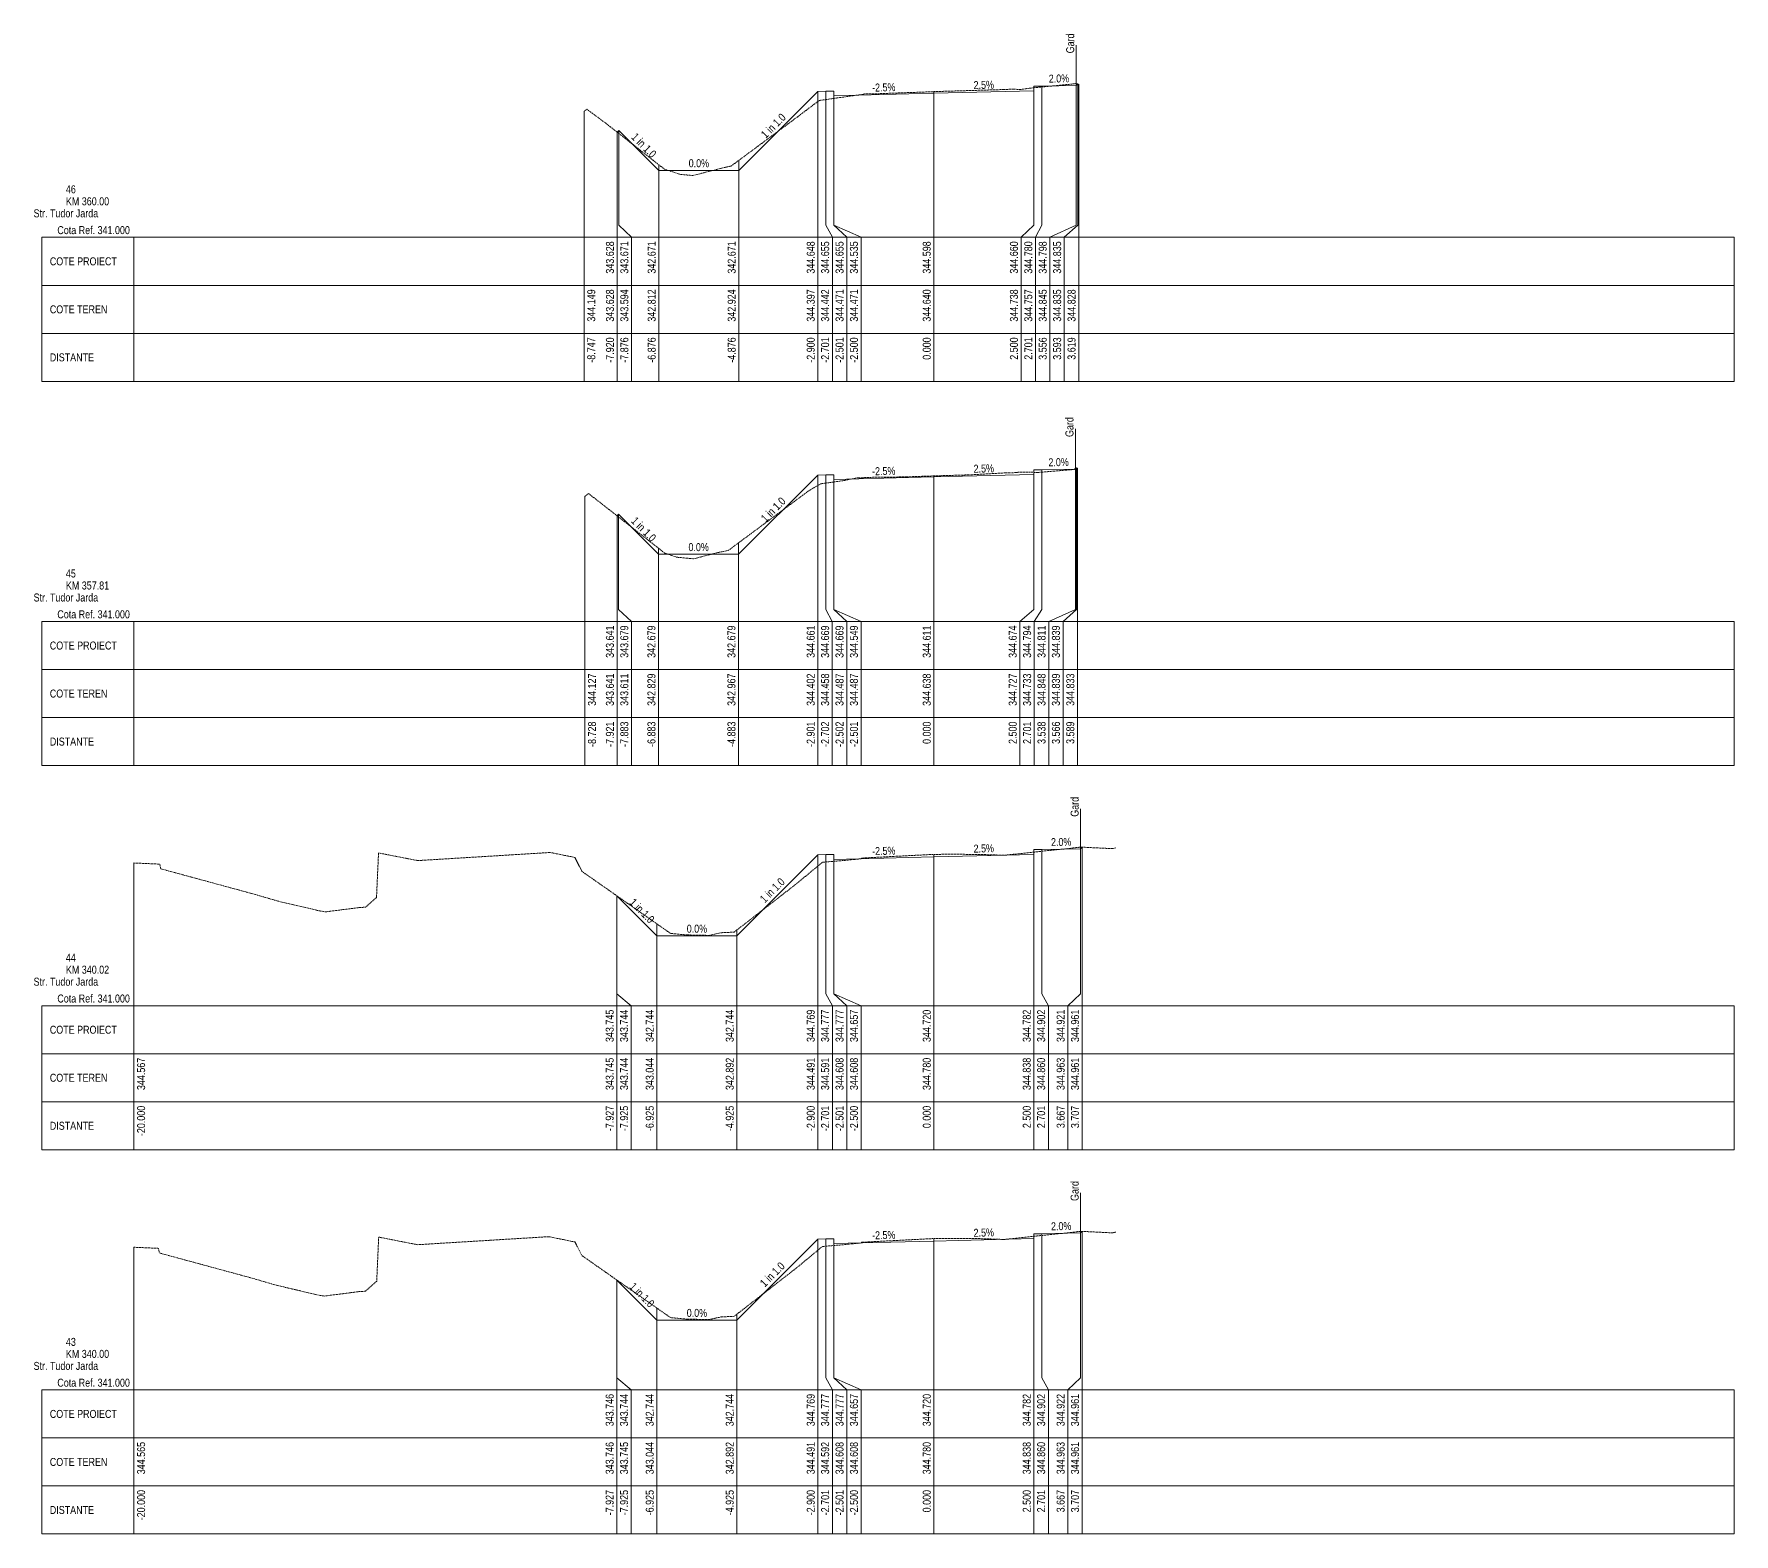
# Paper-space layout 'Str. Tudor Jarda-XS-1' of a CAD drawing. Extents: x 5 to 860, y 10 to 5944.
# Drawn here: x 5 to 430, y 4042 to 4416.8 of the extents above; entities that cross this region are included whole.
import ezdxf
from ezdxf.enums import TextEntityAlignment as Align

# ---------------------------------------------------------------- set-up
doc = ezdxf.new("R2010")
doc.units = 0
doc.linetypes.add('DASHED2', pattern=[0.375, 0.25, -0.125])
doc.layers.add('ARD-No Plot', color=1, linetype='Continuous', lineweight=0, plot=False)
for name, color, linetype, lineweight in [('DESIGN-TEXT', 7, 'Continuous', 0), ('EXISTING-TEXT', 7, 'Continuous', 0), ('LINES', 7, 'Continuous', 0), ('Text', 7, 'Continuous', 0), ('X-RL', 7, 'Continuous', 0), ('XPLOT-DESIGN', 5, 'Continuous', 0), ('XPLOT-EXISTING', 3, 'DASHED2', 0), ('XPLOT-GRADE', 7, 'Continuous', 0), ('XPLOT-KM', 7, 'Continuous', 0), ('XPLOT-TITLE', 7, 'Continuous', 0)]:
    doc.layers.add(name, color=color, linetype=linetype, lineweight=lineweight)
doc.styles.add('Arial', font='arial.ttf', dxfattribs={"width": 0.8})

psp = doc.layouts.new('Str. Tudor Jarda-XS-1')

# ---------------------------------------------------------------- linework, layer by layer
at = {"layer": 'LINES'}
for p, q in [((265.559, 4413.976), (265.559, 4393.976)), ((255, 4369), (255, 4403.376)), ((255, 4369), (255, 4403.376)), ((255, 4369), (255, 4403.376)), ((257.01, 4369), (257.01, 4403.805)), ((257.01, 4369), (257.01, 4403.805)), ((257.01, 4369), (257.01, 4403.805)), ((265.559, 4369), (265.559, 4404.453)), ((265.559, 4369), (265.559, 4404.453)), ((265.559, 4369), (265.559, 4404.453)), ((265.935, 4369), (265.935, 4404.351)), ((265.935, 4369), (265.935, 4404.351)), ((265.935, 4369), (265.935, 4404.351)), ((266.191, 4369), (266.191, 4404.281)), ((266.191, 4369), (266.191, 4404.281)), ((201, 4369), (201, 4402.475)), ((201, 4369), (201, 4402.475)), ((201, 4369), (201, 4402.475)), ((202.99, 4369), (202.99, 4402.555)), ((202.99, 4369), (202.99, 4402.555)), ((202.99, 4369), (202.99, 4402.555)), ((204.99, 4369), (204.99, 4402.555)), ((204.99, 4369), (204.99, 4402.555)), ((204.99, 4369), (204.99, 4402.555)), ((205, 4369), (205, 4401.355)), ((205, 4369), (205, 4401.355)), ((205, 4369), (205, 4401.355)), ((230, 4369), (230, 4402.395)), ((230, 4369), (230, 4402.395)), ((230, 4369), (230, 4402.395)), ((142.535, 4369), (142.535, 4397.488)), ((142.535, 4369), (142.535, 4397.488)), ((150.805, 4369), (150.805, 4392.28)), ((150.805, 4369), (150.805, 4392.28)), ((150.805, 4369), (150.805, 4392.28)), ((151.237, 4369), (151.237, 4392.713)), ((151.237, 4369), (151.237, 4392.713)), ((151.237, 4369), (151.237, 4392.713)), ((161.237, 4369), (161.237, 4384.119)), ((161.237, 4369), (161.237, 4384.119)), ((161.237, 4369), (161.237, 4384.119)), ((181.237, 4369), (181.237, 4385.24)), ((181.237, 4369), (181.237, 4385.24)), ((181.237, 4369), (181.237, 4385.24)), ((142.535, 4366), (142.535, 4369)), ((142.535, 4366), (142.535, 4369)), ((150.805, 4366), (150.805, 4369)), ((150.805, 4366), (150.805, 4369)), ((150.805, 4366), (150.805, 4369)), ((154.405, 4366), (151.237, 4369)), ((154.405, 4366), (151.237, 4369)), ((154.405, 4366), (151.237, 4369)), ((161.237, 4366), (161.237, 4369)), ((161.237, 4366), (161.237, 4369)), ((161.237, 4366), (161.237, 4369)), ((181.237, 4366), (181.237, 4369)), ((181.237, 4366), (181.237, 4369)), ((181.237, 4366), (181.237, 4369)), ((201, 4366), (201, 4369)), ((201, 4366), (201, 4369)), ((201, 4366), (201, 4369)), ((204.6, 4366), (202.99, 4369)), ((204.6, 4366), (202.99, 4369)), ((204.6, 4366), (202.99, 4369)), ((208.2, 4366), (204.99, 4369)), ((208.2, 4366), (204.99, 4369)), ((208.2, 4366), (204.99, 4369)), ((211.8, 4366), (205, 4369)), ((211.8, 4366), (205, 4369)), ((211.8, 4366), (205, 4369)), ((230, 4366), (230, 4369)), ((230, 4366), (230, 4369)), ((230, 4366), (230, 4369)), ((251.791, 4366), (255, 4369)), ((251.791, 4366), (255, 4369)), ((251.791, 4366), (255, 4369)), ((255.391, 4366), (257.01, 4369)), ((255.391, 4366), (257.01, 4369)), ((255.391, 4366), (257.01, 4369)), ((258.991, 4366), (265.559, 4369)), ((258.991, 4366), (265.559, 4369)), ((258.991, 4366), (265.559, 4369)), ((262.591, 4366), (265.935, 4369)), ((262.591, 4366), (265.935, 4369)), ((262.591, 4366), (265.935, 4369)), ((266.191, 4366), (266.191, 4369)), ((266.191, 4366), (266.191, 4369)), ((6.982, 4354), (6.982, 4366)), ((6.982, 4366), (30, 4366)), ((30, 4330), (30, 4366)), ((30, 4366), (430, 4366)), ((142.535, 4330), (142.535, 4366)), ((142.535, 4330), (142.535, 4366)), ((150.805, 4330), (150.805, 4366)), ((150.805, 4330), (150.805, 4366)), ((150.805, 4330), (150.805, 4366)), ((154.405, 4330), (154.405, 4366)), ((154.405, 4330), (154.405, 4366)), ((154.405, 4330), (154.405, 4366)), ((161.237, 4330), (161.237, 4366)), ((161.237, 4330), (161.237, 4366)), ((161.237, 4330), (161.237, 4366)), ((181.237, 4330), (181.237, 4366)), ((181.237, 4330), (181.237, 4366)), ((181.237, 4330), (181.237, 4366)), ((201, 4330), (201, 4366)), ((201, 4330), (201, 4366)), ((201, 4330), (201, 4366)), ((204.6, 4330), (204.6, 4366)), ((204.6, 4330), (204.6, 4366)), ((204.6, 4330), (204.6, 4366)), ((208.2, 4330), (208.2, 4366)), ((208.2, 4330), (208.2, 4366)), ((208.2, 4330), (208.2, 4366)), ((211.8, 4330), (211.8, 4366)), ((211.8, 4330), (211.8, 4366)), ((211.8, 4330), (211.8, 4366)), ((230, 4330), (230, 4366)), ((230, 4330), (230, 4366)), ((230, 4330), (230, 4366)), ((251.791, 4330), (251.791, 4366)), ((251.791, 4330), (251.791, 4366)), ((251.791, 4330), (251.791, 4366)), ((255.391, 4330), (255.391, 4366)), ((255.391, 4330), (255.391, 4366)), ((255.391, 4330), (255.391, 4366)), ((258.991, 4330), (258.991, 4366)), ((258.991, 4330), (258.991, 4366)), ((258.991, 4330), (258.991, 4366)), ((262.591, 4330), (262.591, 4366)), ((262.591, 4330), (262.591, 4366)), ((262.591, 4330), (262.591, 4366)), ((266.191, 4330), (266.191, 4366)), ((266.191, 4330), (266.191, 4366)), ((430, 4330), (430, 4366)), ((6.982, 4342), (6.982, 4354)), ((6.982, 4354), (30, 4354)), ((30, 4354), (6.982, 4354)), ((30, 4354), (430, 4354)), ((6.982, 4330), (6.982, 4342)), ((6.982, 4342), (30, 4342)), ((30, 4342), (6.982, 4342)), ((30, 4342), (430, 4342)), ((30, 4330), (6.982, 4330)), ((30, 4330), (430, 4330)), ((265.378, 4318.106), (265.378, 4298.106)), ((200.993, 4273), (200.993, 4306.609)), ((200.993, 4273), (200.993, 4306.609)), ((200.993, 4273), (200.993, 4306.609)), ((202.984, 4273), (202.984, 4306.688)), ((202.984, 4273), (202.984, 4306.688)), ((202.984, 4273), (202.984, 4306.688)), ((204.984, 4273), (204.984, 4306.688)), ((204.984, 4273), (204.984, 4306.688)), ((204.984, 4273), (204.984, 4306.688)), ((204.994, 4273), (204.994, 4305.488)), ((204.994, 4273), (204.994, 4305.488)), ((204.994, 4273), (204.994, 4305.488)), ((230, 4273), (230, 4306.381)), ((230, 4273), (230, 4306.381)), ((230, 4273), (230, 4306.381)), ((255, 4273), (255, 4307.269)), ((255, 4273), (255, 4307.269)), ((255, 4273), (255, 4307.269)), ((257.01, 4273), (257.01, 4307.938)), ((257.01, 4273), (257.01, 4307.938)), ((257.01, 4273), (257.01, 4307.938)), ((265.378, 4273), (265.378, 4308.484)), ((265.378, 4273), (265.378, 4308.484)), ((265.378, 4273), (265.378, 4308.484)), ((265.659, 4273), (265.659, 4308.387)), ((265.659, 4273), (265.659, 4308.387)), ((265.659, 4273), (265.659, 4308.387)), ((265.888, 4273), (265.888, 4308.325)), ((265.888, 4273), (265.888, 4308.325)), ((142.718, 4273), (142.718, 4301.267)), ((142.718, 4273), (142.718, 4301.267)), ((151.175, 4273), (151.175, 4296.79)), ((151.175, 4273), (151.175, 4296.79)), ((151.175, 4273), (151.175, 4296.79)), ((150.791, 4273), (150.791, 4296.406)), ((150.791, 4273), (150.791, 4296.406)), ((150.791, 4273), (150.791, 4296.406)), ((161.175, 4273), (161.175, 4288.287)), ((161.175, 4273), (161.175, 4288.287)), ((161.175, 4273), (161.175, 4288.287)), ((181.175, 4273), (181.175, 4289.671)), ((181.175, 4273), (181.175, 4289.671)), ((181.175, 4273), (181.175, 4289.671)), ((142.718, 4270), (142.718, 4273)), ((142.718, 4270), (142.718, 4273)), ((150.791, 4270), (150.791, 4273)), ((150.791, 4270), (150.791, 4273)), ((150.791, 4270), (150.791, 4273)), ((154.391, 4270), (151.175, 4273)), ((154.391, 4270), (151.175, 4273)), ((154.391, 4270), (151.175, 4273)), ((161.175, 4270), (161.175, 4273)), ((161.175, 4270), (161.175, 4273)), ((161.175, 4270), (161.175, 4273)), ((181.175, 4270), (181.175, 4273)), ((181.175, 4270), (181.175, 4273)), ((181.175, 4270), (181.175, 4273)), ((200.993, 4270), (200.993, 4273)), ((200.993, 4270), (200.993, 4273)), ((200.993, 4270), (200.993, 4273)), ((204.593, 4270), (202.984, 4273)), ((204.593, 4270), (202.984, 4273)), ((204.593, 4270), (202.984, 4273)), ((208.193, 4270), (204.984, 4273)), ((208.193, 4270), (204.984, 4273)), ((208.193, 4270), (204.984, 4273)), ((211.793, 4270), (204.994, 4273)), ((211.793, 4270), (204.994, 4273)), ((211.793, 4270), (204.994, 4273)), ((230, 4270), (230, 4273)), ((230, 4270), (230, 4273)), ((230, 4270), (230, 4273)), ((251.488, 4270), (255, 4273)), ((251.488, 4270), (255, 4273)), ((251.488, 4270), (255, 4273)), ((255.088, 4270), (257.01, 4273)), ((255.088, 4270), (257.01, 4273)), ((255.088, 4270), (257.01, 4273)), ((258.688, 4270), (265.378, 4273)), ((258.688, 4270), (265.378, 4273)), ((258.688, 4270), (265.378, 4273)), ((262.288, 4270), (265.659, 4273)), ((262.288, 4270), (265.659, 4273)), ((262.288, 4270), (265.659, 4273)), ((265.888, 4270), (265.888, 4273)), ((265.888, 4270), (265.888, 4273)), ((6.982, 4258), (6.982, 4270)), ((6.982, 4270), (30, 4270)), ((30, 4234), (30, 4270)), ((30, 4270), (430, 4270)), ((142.718, 4234), (142.718, 4270)), ((142.718, 4234), (142.718, 4270)), ((150.791, 4234), (150.791, 4270)), ((150.791, 4234), (150.791, 4270)), ((150.791, 4234), (150.791, 4270)), ((154.391, 4234), (154.391, 4270)), ((154.391, 4234), (154.391, 4270)), ((154.391, 4234), (154.391, 4270)), ((161.175, 4234), (161.175, 4270)), ((161.175, 4234), (161.175, 4270)), ((161.175, 4234), (161.175, 4270)), ((181.175, 4234), (181.175, 4270)), ((181.175, 4234), (181.175, 4270)), ((181.175, 4234), (181.175, 4270)), ((200.993, 4234), (200.993, 4270)), ((200.993, 4234), (200.993, 4270)), ((200.993, 4234), (200.993, 4270)), ((204.593, 4234), (204.593, 4270)), ((204.593, 4234), (204.593, 4270)), ((204.593, 4234), (204.593, 4270)), ((208.193, 4234), (208.193, 4270)), ((208.193, 4234), (208.193, 4270)), ((208.193, 4234), (208.193, 4270)), ((211.793, 4234), (211.793, 4270)), ((211.793, 4234), (211.793, 4270)), ((211.793, 4234), (211.793, 4270)), ((230, 4234), (230, 4270)), ((230, 4234), (230, 4270)), ((230, 4234), (230, 4270)), ((251.488, 4234), (251.488, 4270)), ((251.488, 4234), (251.488, 4270)), ((251.488, 4234), (251.488, 4270)), ((255.088, 4234), (255.088, 4270)), ((255.088, 4234), (255.088, 4270)), ((255.088, 4234), (255.088, 4270)), ((258.688, 4234), (258.688, 4270)), ((258.688, 4234), (258.688, 4270)), ((258.688, 4234), (258.688, 4270)), ((262.288, 4234), (262.288, 4270)), ((262.288, 4234), (262.288, 4270)), ((262.288, 4234), (262.288, 4270)), ((265.888, 4234), (265.888, 4270)), ((265.888, 4234), (265.888, 4270)), ((430, 4234), (430, 4270)), ((6.982, 4246), (6.982, 4258)), ((6.982, 4258), (30, 4258)), ((30, 4258), (6.982, 4258)), ((30, 4258), (430, 4258)), ((6.982, 4234), (6.982, 4246)), ((6.982, 4246), (30, 4246)), ((30, 4246), (6.982, 4246)), ((30, 4246), (430, 4246)), ((30, 4234), (6.982, 4234)), ((30, 4234), (430, 4234)), ((266.671, 4223.214), (266.671, 4203.214)), ((201, 4177), (201, 4211.691)), ((201, 4177), (201, 4211.691)), ((201, 4177), (201, 4211.691)), ((202.99, 4177), (202.99, 4211.771)), ((202.99, 4177), (202.99, 4211.771)), ((202.99, 4177), (202.99, 4211.771)), ((204.99, 4177), (204.99, 4211.771)), ((204.99, 4177), (204.99, 4211.771)), ((204.99, 4177), (204.99, 4211.771)), ((230, 4177), (230, 4211.802)), ((230, 4177), (230, 4211.802)), ((230, 4177), (230, 4211.802)), ((255, 4177), (255, 4212.382)), ((255, 4177), (255, 4212.382)), ((255, 4177), (255, 4212.382)), ((257.01, 4177), (257.01, 4213.021)), ((257.01, 4177), (257.01, 4213.021)), ((257.01, 4177), (257.01, 4213.021)), ((266.671, 4177), (266.671, 4213.632)), ((266.671, 4177), (266.671, 4213.632)), ((266.671, 4177), (266.671, 4213.632)), ((267.07, 4177), (267.07, 4213.613)), ((267.07, 4177), (267.07, 4213.613)), ((267.07, 4177), (267.07, 4213.613)), ((30, 4177), (30, 4209.668)), ((30, 4177), (30, 4209.668)), ((30, 4177), (30, 4209.668)), ((30, 4177), (30, 4209.668)), ((205, 4177), (205, 4210.571)), ((205, 4177), (205, 4210.571)), ((205, 4177), (205, 4210.571)), ((150.734, 4177), (150.734, 4201.454)), ((150.734, 4177), (150.734, 4201.454)), ((150.734, 4177), (150.734, 4201.454)), ((150.749, 4177), (150.749, 4201.444)), ((150.749, 4177), (150.749, 4201.444)), ((150.749, 4177), (150.749, 4201.444)), ((160.749, 4177), (160.749, 4194.442)), ((160.749, 4177), (160.749, 4194.442)), ((160.749, 4177), (160.749, 4194.442)), ((180.749, 4177), (180.749, 4192.92)), ((180.749, 4177), (180.749, 4192.92)), ((180.749, 4177), (180.749, 4192.92)), ((6.982, 4162), (6.982, 4174)), ((6.982, 4174), (30, 4174)), ((30, 4174), (30, 4177)), ((30, 4174), (30, 4177)), ((30, 4174), (30, 4177)), ((30, 4174), (30, 4177)), ((30, 4138), (30, 4174)), ((30, 4138), (30, 4174)), ((30, 4138), (30, 4174)), ((30, 4138), (30, 4174)), ((30, 4138), (30, 4174)), ((30, 4174), (430, 4174)), ((150.734, 4174), (150.734, 4177)), ((150.734, 4174), (150.734, 4177)), ((150.734, 4174), (150.734, 4177)), ((150.734, 4138), (150.734, 4174)), ((150.734, 4138), (150.734, 4174)), ((150.734, 4138), (150.734, 4174)), ((154.334, 4174), (150.749, 4177)), ((154.334, 4174), (150.749, 4177)), ((154.334, 4174), (150.749, 4177)), ((154.334, 4138), (154.334, 4174)), ((154.334, 4138), (154.334, 4174)), ((154.334, 4138), (154.334, 4174)), ((160.749, 4174), (160.749, 4177)), ((160.749, 4174), (160.749, 4177)), ((160.749, 4174), (160.749, 4177)), ((160.749, 4138), (160.749, 4174)), ((160.749, 4138), (160.749, 4174)), ((160.749, 4138), (160.749, 4174)), ((180.749, 4174), (180.749, 4177)), ((180.749, 4174), (180.749, 4177)), ((180.749, 4174), (180.749, 4177)), ((180.749, 4138), (180.749, 4174)), ((180.749, 4138), (180.749, 4174)), ((180.749, 4138), (180.749, 4174)), ((201, 4174), (201, 4177)), ((201, 4174), (201, 4177)), ((201, 4174), (201, 4177)), ((201, 4138), (201, 4174)), ((201, 4138), (201, 4174)), ((201, 4138), (201, 4174)), ((204.6, 4174), (202.99, 4177)), ((204.6, 4174), (202.99, 4177)), ((204.6, 4174), (202.99, 4177)), ((204.6, 4138), (204.6, 4174)), ((204.6, 4138), (204.6, 4174)), ((204.6, 4138), (204.6, 4174)), ((208.2, 4174), (204.99, 4177)), ((208.2, 4174), (204.99, 4177)), ((208.2, 4174), (204.99, 4177)), ((211.8, 4174), (205, 4177)), ((211.8, 4174), (205, 4177)), ((211.8, 4174), (205, 4177)), ((208.2, 4138), (208.2, 4174)), ((208.2, 4138), (208.2, 4174)), ((208.2, 4138), (208.2, 4174)), ((211.8, 4138), (211.8, 4174)), ((211.8, 4138), (211.8, 4174)), ((211.8, 4138), (211.8, 4174)), ((230, 4174), (230, 4177)), ((230, 4174), (230, 4177)), ((230, 4174), (230, 4177)), ((230, 4138), (230, 4174)), ((230, 4138), (230, 4174)), ((230, 4138), (230, 4174)), ((255, 4174), (255, 4177)), ((255, 4174), (255, 4177)), ((255, 4174), (255, 4177)), ((255, 4138), (255, 4174)), ((255, 4138), (255, 4174)), ((255, 4138), (255, 4174)), ((258.6, 4174), (257.01, 4177)), ((258.6, 4174), (257.01, 4177)), ((258.6, 4174), (257.01, 4177)), ((258.6, 4138), (258.6, 4174)), ((258.6, 4138), (258.6, 4174)), ((258.6, 4138), (258.6, 4174)), ((263.47, 4174), (266.671, 4177)), ((263.47, 4174), (266.671, 4177)), ((263.47, 4174), (266.671, 4177)), ((263.47, 4138), (263.47, 4174)), ((263.47, 4138), (263.47, 4174)), ((263.47, 4138), (263.47, 4174)), ((267.07, 4174), (267.07, 4177)), ((267.07, 4174), (267.07, 4177)), ((267.07, 4174), (267.07, 4177)), ((267.07, 4138), (267.07, 4174)), ((267.07, 4138), (267.07, 4174)), ((267.07, 4138), (267.07, 4174)), ((430, 4138), (430, 4174)), ((6.982, 4150), (6.982, 4162)), ((6.982, 4162), (30, 4162)), ((30, 4162), (6.982, 4162)), ((30, 4162), (430, 4162)), ((6.982, 4138), (6.982, 4150)), ((6.982, 4150), (30, 4150)), ((30, 4150), (6.982, 4150)), ((30, 4150), (430, 4150)), ((30, 4138), (6.982, 4138)), ((30, 4138), (430, 4138)), ((266.67, 4127.215), (266.67, 4107.215)), ((201, 4081), (201, 4115.693)), ((201, 4081), (201, 4115.693)), ((201, 4081), (201, 4115.693)), ((202.99, 4081), (202.99, 4115.772)), ((202.99, 4081), (202.99, 4115.772)), ((202.99, 4081), (202.99, 4115.772)), ((204.99, 4081), (204.99, 4115.772)), ((204.99, 4081), (204.99, 4115.772)), ((204.99, 4081), (204.99, 4115.772)), ((205, 4081), (205, 4114.572)), ((205, 4081), (205, 4114.572)), ((205, 4081), (205, 4114.572)), ((230, 4081), (230, 4115.803)), ((230, 4081), (230, 4115.803)), ((230, 4081), (230, 4115.803)), ((255, 4081), (255, 4116.383)), ((255, 4081), (255, 4116.383)), ((255, 4081), (255, 4116.383)), ((257.01, 4081), (257.01, 4117.022)), ((257.01, 4081), (257.01, 4117.022)), ((257.01, 4081), (257.01, 4117.022)), ((266.67, 4081), (266.67, 4117.632)), ((266.67, 4081), (266.67, 4117.632)), ((266.67, 4081), (266.67, 4117.632)), ((267.067, 4081), (267.067, 4117.613)), ((267.067, 4081), (267.067, 4117.613)), ((267.067, 4081), (267.067, 4117.613)), ((30, 4081), (30, 4113.649)), ((30, 4081), (30, 4113.649)), ((30, 4081), (30, 4113.649)), ((30, 4081), (30, 4113.649)), ((150.732, 4081), (150.732, 4105.457)), ((150.732, 4081), (150.732, 4105.457)), ((150.732, 4081), (150.732, 4105.457)), ((150.748, 4081), (150.748, 4105.446)), ((150.748, 4081), (150.748, 4105.446)), ((150.748, 4081), (150.748, 4105.446)), ((160.748, 4081), (160.748, 4098.444)), ((160.748, 4081), (160.748, 4098.444)), ((160.748, 4081), (160.748, 4098.444)), ((180.748, 4081), (180.748, 4096.918)), ((180.748, 4081), (180.748, 4096.918)), ((180.748, 4081), (180.748, 4096.918)), ((30, 4078), (30, 4081)), ((30, 4078), (30, 4081)), ((30, 4078), (30, 4081)), ((30, 4078), (30, 4081)), ((150.732, 4078), (150.732, 4081)), ((150.732, 4078), (150.732, 4081)), ((150.732, 4078), (150.732, 4081)), ((154.332, 4078), (150.748, 4081)), ((154.332, 4078), (150.748, 4081)), ((154.332, 4078), (150.748, 4081)), ((160.748, 4078), (160.748, 4081)), ((160.748, 4078), (160.748, 4081)), ((160.748, 4078), (160.748, 4081)), ((180.748, 4078), (180.748, 4081)), ((180.748, 4078), (180.748, 4081)), ((180.748, 4078), (180.748, 4081)), ((201, 4078), (201, 4081)), ((201, 4078), (201, 4081)), ((201, 4078), (201, 4081)), ((204.6, 4078), (202.99, 4081)), ((204.6, 4078), (202.99, 4081)), ((204.6, 4078), (202.99, 4081)), ((208.2, 4078), (204.99, 4081)), ((208.2, 4078), (204.99, 4081)), ((208.2, 4078), (204.99, 4081)), ((211.8, 4078), (205, 4081)), ((211.8, 4078), (205, 4081)), ((211.8, 4078), (205, 4081)), ((230, 4078), (230, 4081)), ((230, 4078), (230, 4081)), ((230, 4078), (230, 4081)), ((255, 4078), (255, 4081)), ((255, 4078), (255, 4081)), ((255, 4078), (255, 4081)), ((258.6, 4078), (257.01, 4081)), ((258.6, 4078), (257.01, 4081)), ((258.6, 4078), (257.01, 4081)), ((263.467, 4078), (266.67, 4081)), ((263.467, 4078), (266.67, 4081)), ((263.467, 4078), (266.67, 4081)), ((267.067, 4078), (267.067, 4081)), ((267.067, 4078), (267.067, 4081)), ((267.067, 4078), (267.067, 4081)), ((6.982, 4066), (6.982, 4078)), ((6.982, 4078), (30, 4078)), ((30, 4042), (30, 4078)), ((30, 4042), (30, 4078)), ((30, 4042), (30, 4078)), ((30, 4042), (30, 4078)), ((30, 4042), (30, 4078)), ((30, 4078), (430, 4078)), ((150.732, 4042), (150.732, 4078)), ((150.732, 4042), (150.732, 4078)), ((150.732, 4042), (150.732, 4078)), ((154.332, 4042), (154.332, 4078)), ((154.332, 4042), (154.332, 4078)), ((154.332, 4042), (154.332, 4078)), ((160.748, 4042), (160.748, 4078)), ((160.748, 4042), (160.748, 4078)), ((160.748, 4042), (160.748, 4078)), ((180.748, 4042), (180.748, 4078)), ((180.748, 4042), (180.748, 4078)), ((180.748, 4042), (180.748, 4078)), ((201, 4042), (201, 4078)), ((201, 4042), (201, 4078)), ((201, 4042), (201, 4078)), ((204.6, 4042), (204.6, 4078)), ((204.6, 4042), (204.6, 4078)), ((204.6, 4042), (204.6, 4078)), ((208.2, 4042), (208.2, 4078)), ((208.2, 4042), (208.2, 4078)), ((208.2, 4042), (208.2, 4078)), ((211.8, 4042), (211.8, 4078)), ((211.8, 4042), (211.8, 4078)), ((211.8, 4042), (211.8, 4078)), ((230, 4042), (230, 4078)), ((230, 4042), (230, 4078)), ((230, 4042), (230, 4078)), ((255, 4042), (255, 4078)), ((255, 4042), (255, 4078)), ((255, 4042), (255, 4078)), ((258.6, 4042), (258.6, 4078)), ((258.6, 4042), (258.6, 4078)), ((258.6, 4042), (258.6, 4078)), ((263.467, 4042), (263.467, 4078)), ((263.467, 4042), (263.467, 4078)), ((263.467, 4042), (263.467, 4078)), ((267.067, 4042), (267.067, 4078)), ((267.067, 4042), (267.067, 4078)), ((267.067, 4042), (267.067, 4078)), ((430, 4042), (430, 4078)), ((6.982, 4054), (6.982, 4066)), ((6.982, 4066), (30, 4066)), ((30, 4066), (6.982, 4066)), ((30, 4066), (430, 4066)), ((6.982, 4042), (6.982, 4054)), ((6.982, 4054), (30, 4054)), ((30, 4054), (6.982, 4054)), ((30, 4054), (430, 4054)), ((30, 4042), (6.982, 4042)), ((30, 4042), (430, 4042))]:
    psp.add_line(p, q, dxfattribs=at)
at = {"layer": 'XPLOT-DESIGN'}
for p, q in [((255, 4402.605), (255.01, 4403.805)), ((255.01, 4403.805), (257.01, 4403.805)), ((257.01, 4403.805), (265.559, 4403.976)), ((265.559, 4403.976), (265.935, 4404.351)), ((181.237, 4382.713), (201, 4402.475)), ((201, 4402.475), (202.99, 4402.555)), ((202.99, 4402.555), (204.99, 4402.555)), ((204.99, 4402.555), (205, 4401.355)), ((205, 4401.355), (230, 4401.98)), ((230, 4401.98), (255, 4402.605)), ((150.805, 4392.28), (151.237, 4392.713)), ((151.237, 4392.713), (161.237, 4382.713)), ((161.237, 4382.713), (181.237, 4382.713)), ((181.175, 4286.79), (200.993, 4306.609)), ((200.993, 4306.609), (202.984, 4306.688)), ((202.984, 4306.688), (204.984, 4306.688)), ((204.984, 4306.688), (204.994, 4305.488)), ((204.994, 4305.488), (230, 4306.113)), ((230, 4306.113), (255, 4306.738)), ((255, 4306.738), (255.01, 4307.938)), ((255.01, 4307.938), (257.01, 4307.938)), ((257.01, 4307.938), (265.378, 4308.106)), ((265.378, 4308.106), (265.659, 4308.387)), ((150.791, 4296.406), (151.175, 4296.79)), ((151.175, 4296.79), (161.175, 4286.79)), ((161.175, 4286.79), (181.175, 4286.79)), ((180.749, 4191.44), (201, 4211.691)), ((201, 4211.691), (202.99, 4211.771)), ((202.99, 4211.771), (204.99, 4211.771)), ((204.99, 4211.771), (205, 4210.571)), ((230, 4211.196), (255, 4211.821)), ((255, 4211.821), (255.01, 4213.021)), ((255.01, 4213.021), (257.01, 4213.021)), ((257.01, 4213.021), (266.671, 4213.214)), ((266.671, 4213.214), (267.07, 4213.613)), ((205, 4210.571), (230, 4211.196)), ((150.734, 4201.454), (150.749, 4201.44)), ((150.749, 4201.44), (160.749, 4191.44)), ((160.749, 4191.44), (180.749, 4191.44)), ((180.748, 4095.441), (201, 4115.693)), ((201, 4115.693), (202.99, 4115.772)), ((202.99, 4115.772), (204.99, 4115.772)), ((204.99, 4115.772), (205, 4114.572)), ((205, 4114.572), (230, 4115.197)), ((230, 4115.197), (255, 4115.822)), ((255, 4115.822), (255.01, 4117.022)), ((255.01, 4117.022), (257.01, 4117.022)), ((257.01, 4117.022), (266.67, 4117.215)), ((266.67, 4117.215), (267.067, 4117.613)), ((150.732, 4105.457), (150.748, 4105.441)), ((150.748, 4105.441), (160.748, 4095.441)), ((160.748, 4095.441), (180.748, 4095.441))]:
    psp.add_line(p, q, dxfattribs=at)
at = {"layer": 'XPLOT-EXISTING'}
for p, q in [((231.668, 4402.457), (247.561, 4402.931)), ((247.561, 4402.931), (250.159, 4403.052)), ((250.159, 4403.052), (250.524, 4402.983)), ((250.524, 4402.983), (251.66, 4402.939)), ((251.66, 4402.939), (254.305, 4403.309)), ((254.305, 4403.309), (255, 4403.376)), ((255, 4403.376), (257.01, 4403.57)), ((257.01, 4403.57), (264.771, 4404.317)), ((264.771, 4404.317), (265.559, 4404.453)), ((265.559, 4404.453), (265.559, 4404.453)), ((265.559, 4404.453), (265.935, 4404.351)), ((265.935, 4404.351), (266.191, 4404.281)), ((195.949, 4396.143), (201, 4399.966)), ((201, 4399.966), (201.283, 4400.179)), ((201.283, 4400.179), (202.99, 4400.422)), ((202.99, 4400.422), (204.99, 4400.706)), ((204.99, 4400.706), (205, 4400.707)), ((205, 4400.707), (212.459, 4401.766)), ((212.459, 4401.766), (212.676, 4401.812)), ((212.676, 4401.812), (216.09, 4401.883)), ((216.09, 4401.883), (230, 4402.395)), ((230, 4402.395), (231.668, 4402.457)), ((230, 4402.395), (230, 4402.395)), ((142.535, 4397.488), (143.231, 4398.01)), ((143.231, 4398.01), (147.972, 4394.496)), ((147.972, 4394.496), (150.805, 4392.28)), ((181.237, 4385.24), (195.949, 4396.143)), ((150.805, 4392.28), (151.237, 4391.942)), ((151.237, 4391.942), (161.237, 4384.119)), ((161.237, 4384.119), (162.604, 4383.05)), ((162.604, 4383.05), (166.447, 4381.747)), ((166.447, 4381.747), (169.738, 4381.437)), ((169.738, 4381.437), (177.527, 4383.426)), ((177.527, 4383.426), (179.308, 4383.81)), ((179.308, 4383.81), (181.237, 4385.24)), ((204.994, 4304.869), (207.468, 4305.22)), ((207.468, 4305.22), (210.873, 4305.942)), ((210.873, 4305.942), (211.546, 4305.857)), ((211.546, 4305.857), (212.09, 4305.901)), ((212.09, 4305.901), (212.352, 4305.927)), ((212.352, 4305.927), (212.356, 4305.937)), ((212.356, 4305.937), (213.995, 4306.021)), ((213.995, 4306.021), (222.878, 4306.137)), ((222.878, 4306.137), (230, 4306.381)), ((230, 4306.381), (231.757, 4306.441)), ((230, 4306.381), (230, 4306.381)), ((231.757, 4306.441), (238.922, 4306.646)), ((238.922, 4306.646), (248.01, 4307.156)), ((248.01, 4307.156), (249.138, 4307.146)), ((249.138, 4307.146), (249.558, 4307.131)), ((249.558, 4307.131), (250.622, 4307.245)), ((250.622, 4307.245), (251.458, 4307.337)), ((251.458, 4307.337), (253.734, 4307.321)), ((253.734, 4307.321), (255, 4307.269)), ((255, 4307.269), (255.886, 4307.233)), ((255.886, 4307.233), (257.01, 4307.326)), ((257.01, 4307.326), (265.115, 4308)), ((265.115, 4308), (265.378, 4308.484)), ((265.378, 4308.484), (265.378, 4308.484)), ((265.378, 4308.484), (265.438, 4308.448)), ((265.438, 4308.448), (265.659, 4308.387)), ((265.659, 4308.387), (265.888, 4308.325)), ((142.718, 4301.267), (143.655, 4301.968)), ((143.655, 4301.968), (144.092, 4301.645)), ((144.092, 4301.645), (150.791, 4296.406)), ((181.175, 4289.671), (198.701, 4302.666)), ((198.701, 4302.666), (200.993, 4304.016)), ((200.993, 4304.016), (201.635, 4304.394)), ((201.635, 4304.394), (202.984, 4304.585)), ((202.984, 4304.585), (204.984, 4304.868)), ((204.984, 4304.868), (204.994, 4304.869)), ((150.791, 4296.406), (151.175, 4296.106)), ((151.175, 4296.106), (161.175, 4288.287)), ((161.175, 4288.287), (162.72, 4287.079)), ((178.641, 4287.792), (181.175, 4289.671)), ((162.72, 4287.079), (165.707, 4286.066)), ((165.707, 4286.066), (169.918, 4285.67)), ((169.918, 4285.67), (175.962, 4287.215)), ((175.962, 4287.215), (178.641, 4287.792)), ((90.648, 4201.014), (91.157, 4212.172)), ((91.157, 4212.172), (100.981, 4210.261)), ((100.981, 4210.261), (134.088, 4212.29)), ((134.088, 4212.29), (140.254, 4211.036)), ((211.858, 4210.886), (229.511, 4211.796)), ((229.511, 4211.796), (230, 4211.802)), ((230, 4211.802), (234.298, 4211.857)), ((230, 4211.802), (230, 4211.802)), ((234.298, 4211.857), (241.986, 4211.789)), ((241.986, 4211.789), (247.597, 4211.59)), ((247.597, 4211.59), (255, 4212.382)), ((255, 4212.382), (257.01, 4212.597)), ((257.01, 4212.597), (260.693, 4212.992)), ((260.693, 4212.992), (262.511, 4213.149)), ((262.511, 4213.149), (266.671, 4213.632)), ((266.671, 4213.632), (266.671, 4213.632)), ((266.671, 4213.632), (267.07, 4213.613)), ((267.07, 4213.613), (274.472, 4213.25)), ((274.472, 4213.25), (275.538, 4213.439)), ((30, 4209.668), (30, 4209.668)), ((30, 4209.668), (36.453, 4209.378)), ((36.453, 4209.378), (36.721, 4208.21)), ((36.721, 4208.21), (60.057, 4201.872)), ((140.254, 4211.036), (142.006, 4207.565)), ((142.006, 4207.565), (150.734, 4201.454)), ((195.555, 4204.415), (201, 4208.912)), ((201, 4208.912), (202.127, 4209.843)), ((202.127, 4209.843), (202.99, 4209.914)), ((202.99, 4209.914), (204.99, 4210.079)), ((204.99, 4210.079), (205, 4210.08)), ((205, 4210.08), (207.072, 4210.251)), ((207.072, 4210.251), (211.793, 4210.721)), ((211.793, 4210.721), (211.858, 4210.886)), ((180.749, 4192.92), (195.555, 4204.415)), ((60.057, 4201.872), (65.997, 4200.141)), ((65.997, 4200.141), (76.308, 4197.724)), ((87.923, 4198.625), (90.648, 4201.014)), ((150.734, 4201.454), (150.749, 4201.444)), ((150.749, 4201.444), (160.749, 4194.442)), ((76.308, 4197.724), (77.89, 4197.45)), ((77.89, 4197.45), (86.221, 4198.509)), ((86.221, 4198.509), (87.923, 4198.625)), ((160.749, 4194.442), (164.142, 4192.067)), ((164.142, 4192.067), (168.132, 4191.692)), ((168.132, 4191.692), (173.761, 4191.574)), ((173.761, 4191.574), (176.807, 4192.236)), ((176.807, 4192.236), (180.06, 4192.386)), ((180.06, 4192.386), (180.749, 4192.92)), ((90.694, 4105.123), (91.197, 4116.175)), ((91.197, 4116.175), (100.929, 4114.282)), ((100.929, 4114.282), (133.72, 4116.291)), ((133.72, 4116.291), (140.261, 4114.962)), ((140.261, 4114.962), (141.958, 4111.601)), ((201, 4112.911), (202.13, 4113.844)), ((202.13, 4113.844), (202.99, 4113.915)), ((202.99, 4113.915), (204.99, 4114.08)), ((204.99, 4114.08), (205, 4114.081)), ((205, 4114.081), (207.066, 4114.251)), ((207.066, 4114.251), (211.792, 4114.722)), ((211.792, 4114.722), (211.857, 4114.888)), ((211.857, 4114.888), (229.495, 4115.796)), ((229.495, 4115.796), (230, 4115.803)), ((230, 4115.803), (234.302, 4115.858)), ((230, 4115.803), (230, 4115.803)), ((234.302, 4115.858), (241.976, 4115.79)), ((241.976, 4115.79), (247.594, 4115.59)), ((247.594, 4115.59), (255, 4116.383)), ((255, 4116.383), (257.01, 4116.598)), ((257.01, 4116.598), (260.682, 4116.991)), ((260.682, 4116.991), (262.541, 4117.153)), ((262.541, 4117.153), (266.67, 4117.632)), ((266.67, 4117.632), (266.67, 4117.632)), ((266.67, 4117.632), (267.067, 4117.613)), ((267.067, 4117.613), (274.516, 4117.247)), ((274.516, 4117.247), (275.588, 4117.437)), ((30, 4113.649), (30, 4113.649)), ((30, 4113.649), (36.119, 4113.375)), ((36.119, 4113.375), (36.385, 4112.212)), ((36.385, 4112.212), (59.599, 4105.908)), ((141.958, 4111.601), (150.732, 4105.457)), ((195.529, 4108.393), (201, 4112.911)), ((59.599, 4105.908), (65.656, 4104.143)), ((150.732, 4105.457), (150.748, 4105.446)), ((150.748, 4105.446), (160.748, 4098.444)), ((180.748, 4096.918), (195.529, 4108.393)), ((65.656, 4104.143), (75.929, 4101.735)), ((75.929, 4101.735), (77.575, 4101.449)), ((77.575, 4101.449), (86.242, 4102.552)), ((86.242, 4102.552), (87.888, 4102.664)), ((87.888, 4102.664), (90.694, 4105.123)), ((160.748, 4098.444), (164.14, 4096.068)), ((180.064, 4096.387), (180.748, 4096.918)), ((164.14, 4096.068), (168.123, 4095.695)), ((168.123, 4095.695), (173.764, 4095.576)), ((173.764, 4095.576), (176.805, 4096.237)), ((176.805, 4096.237), (180.064, 4096.387))]:
    psp.add_line(p, q, dxfattribs=at)

# ---------------------------------------------------------------- texts
at = {"layer": 'ARD-No Plot', "style": 'Arial', "width": 0.8}
for p in [(13, 4371), (13, 4275), (13, 4179), (13, 4083)]:
    psp.add_text('Str. Tudor Jarda', height=2, dxfattribs=at).set_placement(p, align=Align.CENTER)
at = {"layer": 'DESIGN-TEXT', "style": 'Arial', "width": 0.8}
for s, p in [('343.628', (150.005, 4365)), ('343.671', (153.605, 4365)), ('342.671', (160.437, 4365)), ('342.671', (180.437, 4365)), ('344.648', (200.2, 4365)), ('344.655', (203.8, 4365)), ('344.655', (207.4, 4365)), ('344.535', (211, 4365)), ('344.598', (229.2, 4365)), ('344.660', (250.991, 4365)), ('344.780', (254.591, 4365)), ('344.798', (258.191, 4365)), ('344.835', (261.791, 4365)), ('343.641', (149.991, 4269)), ('343.679', (153.591, 4269)), ('342.679', (160.375, 4269)), ('342.679', (180.375, 4269)), ('344.661', (200.193, 4269)), ('344.669', (203.793, 4269)), ('344.669', (207.393, 4269)), ('344.549', (210.993, 4269)), ('344.611', (229.2, 4269)), ('344.674', (250.688, 4269)), ('344.794', (254.288, 4269)), ('344.811', (257.888, 4269)), ('344.839', (261.488, 4269)), ('343.745', (149.934, 4173)), ('343.744', (153.534, 4173)), ('342.744', (159.949, 4173)), ('342.744', (179.949, 4173)), ('344.769', (200.2, 4173)), ('344.777', (203.8, 4173)), ('344.777', (207.4, 4173)), ('344.657', (211, 4173)), ('344.720', (229.2, 4173)), ('344.782', (254.2, 4173)), ('344.902', (257.8, 4173)), ('344.921', (262.67, 4173)), ('344.961', (266.27, 4173)), ('343.746', (149.932, 4077)), ('343.744', (153.532, 4077)), ('342.744', (159.948, 4077)), ('342.744', (179.948, 4077)), ('344.769', (200.2, 4077)), ('344.777', (203.8, 4077)), ('344.777', (207.4, 4077)), ('344.657', (211, 4077)), ('344.720', (229.2, 4077)), ('344.782', (254.2, 4077)), ('344.902', (257.8, 4077)), ('344.922', (262.667, 4077)), ('344.961', (266.267, 4077))]:
    psp.add_text(s, height=2, rotation=90, dxfattribs=at).set_placement(p, align=Align.RIGHT)
at = {"layer": 'EXISTING-TEXT', "style": 'Arial', "width": 0.8}
for s, p in [('344.149', (145.335, 4353)), ('343.628', (150.005, 4353)), ('343.594', (153.605, 4353)), ('342.812', (160.437, 4353)), ('342.924', (180.437, 4353)), ('344.397', (200.2, 4353)), ('344.442', (203.8, 4353)), ('344.471', (207.4, 4353)), ('344.471', (211, 4353)), ('344.640', (229.2, 4353)), ('344.640', (229.2, 4353)), ('344.738', (250.991, 4353)), ('344.757', (254.591, 4353)), ('344.845', (258.191, 4353)), ('344.845', (258.191, 4353)), ('344.835', (261.791, 4353)), ('344.828', (265.391, 4353)), ('344.127', (145.518, 4257)), ('343.641', (149.991, 4257)), ('343.611', (153.591, 4257)), ('342.829', (160.375, 4257)), ('342.967', (180.375, 4257)), ('344.402', (200.193, 4257)), ('344.458', (203.793, 4257)), ('344.487', (207.393, 4257)), ('344.487', (210.993, 4257)), ('344.638', (229.2, 4257)), ('344.638', (229.2, 4257)), ('344.727', (250.688, 4257)), ('344.733', (254.288, 4257)), ('344.848', (257.888, 4257)), ('344.848', (257.888, 4257)), ('344.839', (261.488, 4257)), ('344.833', (265.088, 4257)), ('344.567', (32.8, 4161)), ('344.567', (32.8, 4161)), ('343.745', (149.934, 4161)), ('343.744', (153.534, 4161)), ('343.044', (159.949, 4161)), ('342.892', (179.949, 4161)), ('344.491', (200.2, 4161)), ('344.591', (203.8, 4161)), ('344.608', (207.4, 4161)), ('344.608', (211, 4161)), ('344.780', (229.2, 4161)), ('344.780', (229.2, 4161)), ('344.838', (254.2, 4161)), ('344.860', (257.8, 4161)), ('344.963', (262.67, 4161)), ('344.963', (262.67, 4161)), ('344.961', (266.27, 4161)), ('344.565', (32.8, 4065)), ('344.565', (32.8, 4065)), ('343.746', (149.932, 4065)), ('343.745', (153.532, 4065)), ('343.044', (159.948, 4065)), ('342.892', (179.948, 4065)), ('344.491', (200.2, 4065)), ('344.592', (203.8, 4065)), ('344.608', (207.4, 4065)), ('344.608', (211, 4065)), ('344.780', (229.2, 4065)), ('344.780', (229.2, 4065)), ('344.838', (254.2, 4065)), ('344.860', (257.8, 4065)), ('344.963', (262.667, 4065)), ('344.963', (262.667, 4065)), ('344.961', (266.267, 4065))]:
    psp.add_text(s, height=2, rotation=90, dxfattribs=at).set_placement(p, align=Align.RIGHT)
at = {"layer": 'Text', "style": 'Arial', "width": 0.8}
for p in [(265.059, 4411.976), (264.878, 4316.106), (266.171, 4221.214), (266.17, 4125.215)]:
    psp.add_text('Gard', height=2, rotation=90, dxfattribs=at).set_placement(p)
for s, p in [('-8.747', (145.335, 4341)), ('-8.747', (145.335, 4341)), ('-7.920', (150.005, 4341)), ('-7.920', (150.005, 4341)), ('-7.920', (150.005, 4341)), ('-7.876', (153.605, 4341)), ('-7.876', (153.605, 4341)), ('-7.876', (153.605, 4341)), ('-6.876', (160.437, 4341)), ('-6.876', (160.437, 4341)), ('-6.876', (160.437, 4341)), ('-4.876', (180.437, 4341)), ('-4.876', (180.437, 4341)), ('-4.876', (180.437, 4341)), ('-2.900', (200.2, 4341)), ('-2.900', (200.2, 4341)), ('-2.900', (200.2, 4341)), ('-2.701', (203.8, 4341)), ('-2.701', (203.8, 4341)), ('-2.701', (203.8, 4341)), ('-2.501', (207.4, 4341)), ('-2.501', (207.4, 4341)), ('-2.501', (207.4, 4341)), ('-2.500', (211, 4341)), ('-2.500', (211, 4341)), ('-2.500', (211, 4341)), ('0.000', (229.2, 4341)), ('0.000', (229.2, 4341)), ('0.000', (229.2, 4341)), ('2.500', (250.991, 4341)), ('2.500', (250.991, 4341)), ('2.500', (250.991, 4341)), ('2.701', (254.591, 4341)), ('2.701', (254.591, 4341)), ('2.701', (254.591, 4341)), ('3.556', (258.191, 4341)), ('3.556', (258.191, 4341)), ('3.556', (258.191, 4341)), ('3.593', (261.791, 4341)), ('3.593', (261.791, 4341)), ('3.593', (261.791, 4341)), ('3.619', (265.391, 4341)), ('3.619', (265.391, 4341)), ('-8.728', (145.518, 4245)), ('-8.728', (145.518, 4245)), ('-7.921', (149.991, 4245)), ('-7.921', (149.991, 4245)), ('-7.921', (149.991, 4245)), ('-7.883', (153.591, 4245)), ('-7.883', (153.591, 4245)), ('-7.883', (153.591, 4245)), ('-6.883', (160.375, 4245)), ('-6.883', (160.375, 4245)), ('-6.883', (160.375, 4245)), ('-4.883', (180.375, 4245)), ('-4.883', (180.375, 4245)), ('-4.883', (180.375, 4245)), ('-2.901', (200.193, 4245)), ('-2.901', (200.193, 4245)), ('-2.901', (200.193, 4245)), ('-2.702', (203.793, 4245)), ('-2.702', (203.793, 4245)), ('-2.702', (203.793, 4245)), ('-2.502', (207.393, 4245)), ('-2.502', (207.393, 4245)), ('-2.502', (207.393, 4245)), ('-2.501', (210.993, 4245)), ('-2.501', (210.993, 4245)), ('-2.501', (210.993, 4245)), ('0.000', (229.2, 4245)), ('0.000', (229.2, 4245)), ('0.000', (229.2, 4245)), ('2.500', (250.688, 4245)), ('2.500', (250.688, 4245)), ('2.500', (250.688, 4245)), ('2.701', (254.288, 4245)), ('2.701', (254.288, 4245)), ('2.701', (254.288, 4245)), ('3.538', (257.888, 4245)), ('3.538', (257.888, 4245)), ('3.538', (257.888, 4245)), ('3.566', (261.488, 4245)), ('3.566', (261.488, 4245)), ('3.566', (261.488, 4245)), ('3.589', (265.088, 4245)), ('3.589', (265.088, 4245)), ('-20.000', (32.8, 4149)), ('-20.000', (32.8, 4149)), ('-20.000', (32.8, 4149)), ('-20.000', (32.8, 4149)), ('-7.927', (149.934, 4149)), ('-7.927', (149.934, 4149)), ('-7.927', (149.934, 4149)), ('-7.925', (153.534, 4149)), ('-7.925', (153.534, 4149)), ('-7.925', (153.534, 4149)), ('-6.925', (159.949, 4149)), ('-6.925', (159.949, 4149)), ('-6.925', (159.949, 4149)), ('-4.925', (179.949, 4149)), ('-4.925', (179.949, 4149)), ('-4.925', (179.949, 4149)), ('-2.900', (200.2, 4149)), ('-2.900', (200.2, 4149)), ('-2.900', (200.2, 4149)), ('-2.701', (203.8, 4149)), ('-2.701', (203.8, 4149)), ('-2.701', (203.8, 4149)), ('-2.501', (207.4, 4149)), ('-2.501', (207.4, 4149)), ('-2.501', (207.4, 4149)), ('-2.500', (211, 4149)), ('-2.500', (211, 4149)), ('-2.500', (211, 4149)), ('0.000', (229.2, 4149)), ('0.000', (229.2, 4149)), ('0.000', (229.2, 4149)), ('2.500', (254.2, 4149)), ('2.500', (254.2, 4149)), ('2.500', (254.2, 4149)), ('2.701', (257.8, 4149)), ('2.701', (257.8, 4149)), ('2.701', (257.8, 4149)), ('3.667', (262.67, 4149)), ('3.667', (262.67, 4149)), ('3.667', (262.67, 4149)), ('3.707', (266.27, 4149)), ('3.707', (266.27, 4149)), ('3.707', (266.27, 4149)), ('-20.000', (32.8, 4053)), ('-20.000', (32.8, 4053)), ('-20.000', (32.8, 4053)), ('-20.000', (32.8, 4053)), ('-7.927', (149.932, 4053)), ('-7.927', (149.932, 4053)), ('-7.927', (149.932, 4053)), ('-7.925', (153.532, 4053)), ('-7.925', (153.532, 4053)), ('-7.925', (153.532, 4053)), ('-6.925', (159.948, 4053)), ('-6.925', (159.948, 4053)), ('-6.925', (159.948, 4053)), ('-4.925', (179.948, 4053)), ('-4.925', (179.948, 4053)), ('-4.925', (179.948, 4053)), ('-2.900', (200.2, 4053)), ('-2.900', (200.2, 4053)), ('-2.900', (200.2, 4053)), ('-2.701', (203.8, 4053)), ('-2.701', (203.8, 4053)), ('-2.701', (203.8, 4053)), ('-2.501', (207.4, 4053)), ('-2.501', (207.4, 4053)), ('-2.501', (207.4, 4053)), ('-2.500', (211, 4053)), ('-2.500', (211, 4053)), ('-2.500', (211, 4053)), ('0.000', (229.2, 4053)), ('0.000', (229.2, 4053)), ('0.000', (229.2, 4053)), ('2.500', (254.2, 4053)), ('2.500', (254.2, 4053)), ('2.500', (254.2, 4053)), ('2.701', (257.8, 4053)), ('2.701', (257.8, 4053)), ('2.701', (257.8, 4053)), ('3.667', (262.667, 4053)), ('3.667', (262.667, 4053)), ('3.667', (262.667, 4053)), ('3.707', (266.267, 4053)), ('3.707', (266.267, 4053)), ('3.707', (266.267, 4053))]:
    psp.add_text(s, height=2, rotation=90, dxfattribs=at).set_placement(p, align=Align.RIGHT)
at = {"layer": 'X-RL', "style": 'Arial', "width": 0.8}
for p in [(29, 4366.8), (29, 4270.8), (29, 4174.8), (29, 4078.8)]:
    psp.add_text('Cota Ref. 341.000', height=2, dxfattribs=at).set_placement(p, align=Align.RIGHT)
at = {"layer": 'XPLOT-GRADE', "style": 'Arial', "width": 0.8}
for s, rotation, p in [('-2.5%', 1.4321, (217.48, 4402.467)), ('2.5%', 1.4321, (242.48, 4403.092)), ('2.0%', 1.14576, (261.269, 4404.69)), ('1 in 1.0', 45, (190.553, 4393.16)), ('1 in 1.0', 315, (156.803, 4388.278)), ('0.0%', 0, (171.237, 4383.513)), ('2.5%', 1.4321, (242.48, 4307.226)), ('2.0%', 1.14576, (261.178, 4308.822)), ('-2.5%', 1.4321, (217.477, 4306.601)), ('1 in 1.0', 45, (190.518, 4297.265)), ('1 in 1.0', 315, (156.741, 4292.356)), ('0.0%', 0, (171.175, 4287.59)), ('2.0%', 1.14576, (261.824, 4213.917)), ('-2.5%', 1.4321, (217.48, 4211.683)), ('2.5%', 1.4321, (242.48, 4212.308)), ('1 in 1.0', 45, (190.309, 4202.131)), ('1 in 1.0', 315, (156.314, 4197.006)), ('0.0%', 0, (170.749, 4192.24)), ('2.5%', 1.4321, (242.48, 4116.309)), ('2.0%', 1.14576, (261.824, 4117.919)), ('-2.5%', 1.4321, (217.48, 4115.684)), ('1 in 1.0', 45, (190.308, 4106.132)), ('1 in 1.0', 315, (156.314, 4101.006)), ('0.0%', 0, (170.748, 4096.241))]:
    psp.add_text(s, height=2, rotation=rotation, dxfattribs=at).set_placement(p, align=Align.CENTER)
at = {"layer": 'XPLOT-KM', "style": 'Arial', "width": 0.8}
for s, p in [('46', (13, 4377)), ('KM 360.00', (13, 4374)), ('45', (13, 4281)), ('KM 357.81', (13, 4278)), ('44', (13, 4185)), ('KM 340.02', (13, 4182)), ('43', (13, 4089)), ('KM 340.00', (13, 4086))]:
    psp.add_text(s, height=2, dxfattribs=at).set_placement(p)
at = {"layer": 'XPLOT-TITLE', "style": 'Arial', "width": 0.8}
for s, p in [('COTE PROIECT', (8.982, 4359)), ('COTE TEREN', (8.982, 4347)), ('DISTANTE', (8.982, 4335)), ('COTE PROIECT', (8.982, 4263)), ('COTE TEREN', (8.982, 4251)), ('DISTANTE', (8.982, 4239)), ('COTE PROIECT', (8.982, 4167)), ('COTE TEREN', (8.982, 4155)), ('DISTANTE', (8.982, 4143)), ('COTE PROIECT', (8.982, 4071)), ('COTE TEREN', (8.982, 4059)), ('DISTANTE', (8.982, 4047))]:
    psp.add_text(s, height=2, dxfattribs=at).set_placement(p)

doc.saveas('drawing.dxf')
